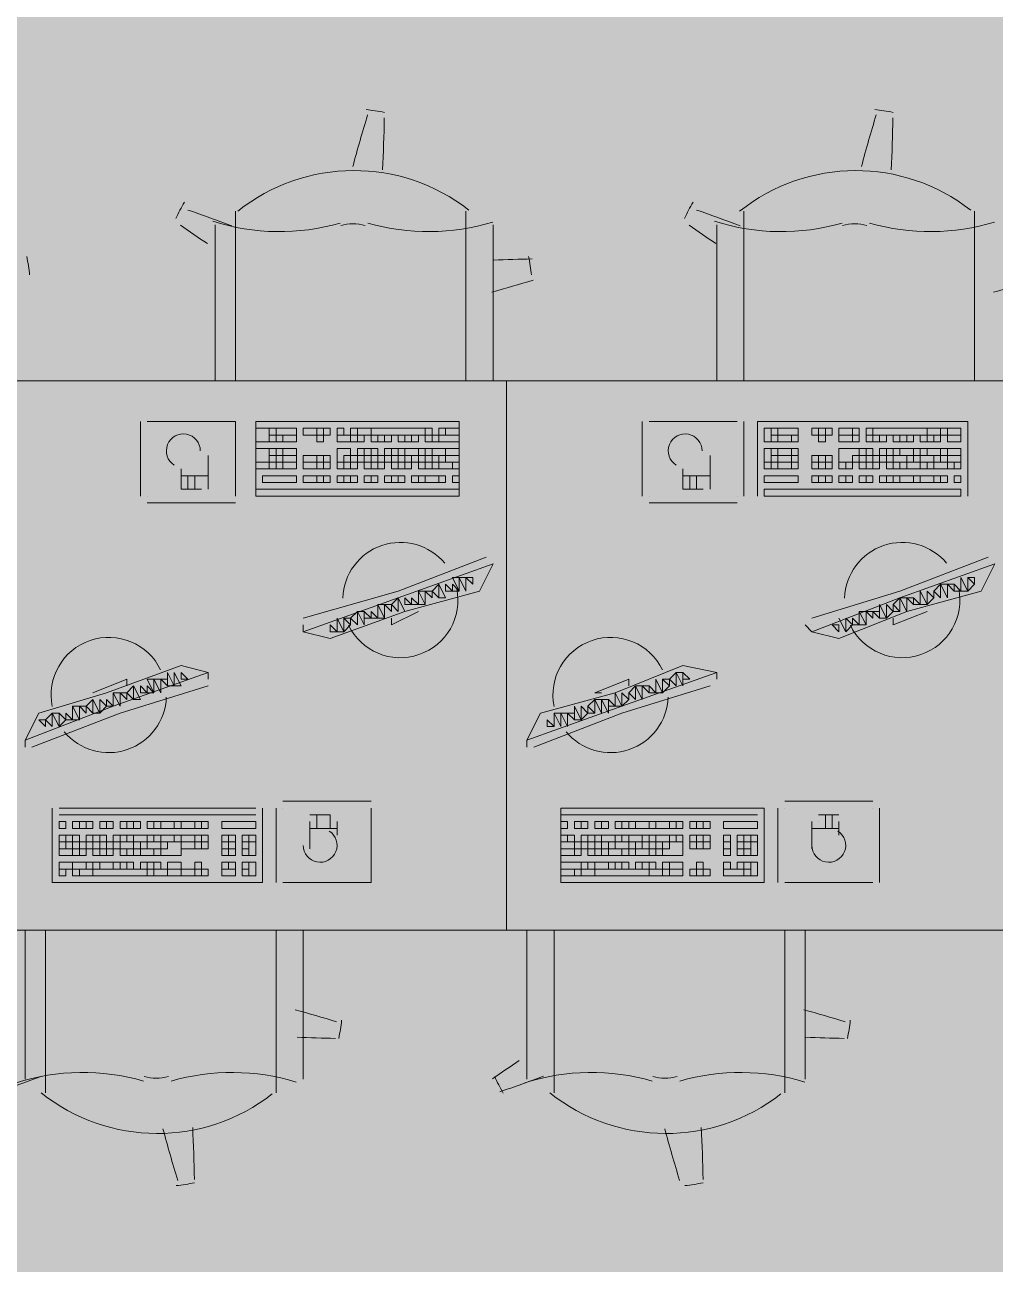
# Model space of a CAD drawing. Header units: millimetres. Extents: x 0 to 90.2, y 0 to 62.5.
# Drawn here: x 68.062 to 70.208, y 35.689 to 38.431 of the extents above; entities that cross this region are included whole.
import ezdxf

# ---------------------------------------------------------------- set-up
doc = ezdxf.new("R2010")
doc.units = ezdxf.units.MM
doc.layers.add('PDF_014405$FT-FIXFIT', color=7, linetype='Continuous')
doc.layers.add('PDF_014405$HL-TMP', color=7, linetype='Continuous', true_color=0xe6db59)

msp = doc.modelspace()

# ---------------------------------------------------------------- linework, layer by layer
at = {"layer": 'PDF_014405$FT-FIXFIT', "lineweight": 0}
for points in [[(68.5278, 37.6432), (68.5278, 38.0181)], [(69.0377, 38.0181), (69.0377, 37.6432)], [(69.6527, 37.6432), (69.6527, 38.0181)], [(70.1626, 38.0181), (70.1626, 37.6432)], [(68.4828, 37.9881), (68.4828, 37.6432)], [(69.0977, 37.6432), (69.0977, 37.9881)], [(69.5927, 37.9881), (69.5927, 37.6432)], [(68.3178, 37.5532), (68.3178, 37.3882)], [(68.3328, 37.5532), (68.3328, 37.5532)], [(68.5278, 37.3882), (68.5278, 37.5532), (68.3328, 37.5532)], [(69.4277, 37.5532), (69.4277, 37.3882)], [(69.4427, 37.5532), (69.4427, 37.5532)], [(69.6377, 37.5532), (69.4427, 37.5532)], [(69.6377, 37.5532), (69.6377, 37.5532)], [(69.6527, 37.3882), (69.6527, 37.5532)], [(70.1476, 37.3882), (70.1476, 37.5532), (69.6827, 37.5532), (69.6827, 37.3882)], [(68.4678, 37.4032), (68.4678, 37.4782)], [(69.5777, 37.4032), (69.5777, 37.4782)], [(68.4078, 37.4482), (68.4078, 37.4032), (68.4528, 37.4032)], [(69.5177, 37.4482), (69.5177, 37.4032), (69.5627, 37.4032)], [(68.4678, 37.4332), (68.4078, 37.4332)], [(68.4228, 37.4332), (68.4228, 37.4032)], [(68.4378, 37.4332), (68.4378, 37.4032)], [(69.5777, 37.4332), (69.5177, 37.4332)], [(69.5327, 37.4332), (69.5327, 37.4032)], [(69.5477, 37.4332), (69.5477, 37.4032)], [(68.3328, 37.3882), (68.3328, 37.3882)], [(68.3328, 37.3732), (68.5278, 37.3732)], [(68.5278, 37.3882), (68.5278, 37.3882)], [(69.4427, 37.3882), (69.4427, 37.3882)], [(69.4427, 37.3732), (69.6377, 37.3732)], [(69.6377, 37.3882), (69.6377, 37.3882)], [(69.6977, 37.3882), (70.1326, 37.3882)], [(69.0827, 37.2532), (68.8877, 37.1782), (68.6778, 37.1182)], [(68.6778, 37.1032), (68.6778, 37.0882), (68.7378, 37.0732), (68.9027, 37.1332), (69.0677, 37.1782), (69.0977, 37.2382), (68.8877, 37.1632), (68.6778, 37.0882)], [(69.0827, 37.2382), (69.0827, 37.2382)], [(69.7877, 37.1032), (69.8027, 37.0882), (69.8627, 37.0732), (70.0127, 37.1332), (70.1776, 37.1782), (70.2076, 37.2382), (69.9977, 37.1632), (69.8027, 37.0882)], [(70.1926, 37.2532), (69.9977, 37.1782), (69.8027, 37.1182)], [(70.1926, 37.2382), (70.1926, 37.2382)], [(70.0726, 37.1782), (70.0726, 37.1632), (70.0726, 37.1782)], [(68.8877, 37.1632), (68.9027, 37.1332), (68.8877, 37.1632)], [(68.9327, 37.1332), (68.8728, 37.1032), (68.8728, 37.1182)], [(68.9327, 37.1332), (68.9327, 37.1332)], [(69.8627, 37.1182), (69.8777, 37.0882), (69.8627, 37.1182)], [(70.0576, 37.1332), (69.9827, 37.1032), (69.9827, 37.1182)], [(70.0576, 37.1332), (70.0576, 37.1332)], [(68.6928, 37.1032), (68.6928, 37.1032)], [(69.8027, 37.1032), (69.8027, 37.1032)], [(68.4678, 36.9982), (68.4078, 37.0132), (68.2428, 36.9532), (68.0928, 36.9082), (68.0628, 36.8482), (68.0628, 36.8332)], [(69.5927, 36.9982), (69.5177, 37.0132), (69.3677, 36.9532), (69.2027, 36.9082), (69.1727, 36.8482), (69.1727, 36.8332)], [(68.0628, 36.8482), (68.2578, 36.9232), (68.4678, 36.9982), (68.4678, 36.9832)], [(68.2128, 36.9532), (68.2878, 36.9832), (68.2878, 36.9682)], [(69.1727, 36.8482), (69.3827, 36.9232), (69.5927, 36.9982), (69.5927, 36.9832)], [(69.3377, 36.9532), (69.3227, 36.9532), (69.3977, 36.9832), (69.3977, 36.9682)], [(69.5777, 36.9832), (69.5777, 36.9832)], [(68.0778, 36.8332), (68.2728, 36.9082), (68.4678, 36.9682)], [(69.1877, 36.8332), (69.3827, 36.9082), (69.5777, 36.9682)], [(68.2128, 36.9532), (68.2128, 36.9532)], [(68.2578, 36.9232), (68.2578, 36.9532), (68.2578, 36.9232)], [(69.3977, 36.9382), (69.3977, 36.9532), (69.3977, 36.9382)], [(68.0628, 36.8482), (68.0628, 36.8482)], [(69.1877, 36.8482), (69.1877, 36.8482)], [(68.8278, 36.7132), (68.6328, 36.7132)], [(69.9377, 36.7132), (69.7427, 36.7132)], [(68.1228, 36.6982), (68.1228, 36.5332), (68.5878, 36.5332), (68.5878, 36.6982)], [(68.5728, 36.6982), (68.1378, 36.6982)], [(68.1378, 36.6832), (68.5728, 36.6832), (68.1378, 36.6832)], [(68.6178, 36.6982), (68.6178, 36.5332)], [(68.6328, 36.5332), (68.8278, 36.5332), (68.8278, 36.6982)], [(68.6328, 36.6982), (68.6328, 36.6982)], [(68.7378, 36.6532), (68.7378, 36.6832), (68.6928, 36.6832)], [(68.7078, 36.6532), (68.7078, 36.6832)], [(69.2477, 36.6832), (69.6827, 36.6832), (69.2477, 36.6832)], [(69.7277, 36.6982), (69.7277, 36.5332)], [(69.7427, 36.6982), (69.7427, 36.6982)], [(69.8627, 36.6832), (69.8177, 36.6832)], [(69.8327, 36.6532), (69.8327, 36.6832)], [(69.8477, 36.6532), (69.8477, 36.6832)], [(69.9377, 36.6982), (69.9377, 36.6982)], [(69.9527, 36.5332), (69.9527, 36.6982)], [(68.6928, 36.6682), (68.6928, 36.6082)], [(68.6928, 36.6532), (68.7528, 36.6532)], [(68.7378, 36.6682), (68.7378, 36.6682)], [(68.7528, 36.6382), (68.7528, 36.6682)], [(69.8027, 36.6682), (69.8027, 36.6082)], [(69.8027, 36.6532), (69.8627, 36.6532)], [(69.8177, 36.6682), (69.8177, 36.6682)], [(69.8627, 36.6382), (69.8627, 36.6682)], [(68.6328, 36.5332), (68.6328, 36.5332)], [(68.8278, 36.5332), (68.8278, 36.5332)], [(69.7427, 36.5332), (69.7427, 36.5332)], [(69.7427, 36.5332), (69.9377, 36.5332)], [(69.9377, 36.5332), (69.9377, 36.5332)], [(68.0628, 36.0983), (68.0628, 36.4283)], [(68.1078, 36.4283), (68.1078, 36.0683)], [(68.6178, 36.0683), (68.6178, 36.4283)], [(68.6778, 36.4283), (68.6778, 36.0983)], [(69.1727, 36.0983), (69.1727, 36.4283)], [(69.2327, 36.4283), (69.2327, 36.0683)], [(69.7427, 36.0683), (69.7427, 36.4283)], [(69.7877, 36.4283), (69.7877, 36.0983)]]:
    msp.add_lwpolyline(points, dxfattribs=at)
for points in [[(68.0178, 37.6432), (69.1277, 37.6432), (69.1277, 36.4283), (68.0178, 36.4283)], [(69.1277, 37.6432), (70.2376, 37.6432), (70.2376, 36.4283), (69.1277, 36.4283)], [(69.0227, 37.5532), (68.5728, 37.5532), (68.5728, 37.3882), (69.0227, 37.3882)], [(68.6028, 37.5382), (68.5728, 37.5382), (68.5728, 37.5082), (68.6028, 37.5082)], [(68.6178, 37.5382), (68.6028, 37.5382), (68.6028, 37.5232), (68.6178, 37.5232)], [(68.6628, 37.5382), (68.6178, 37.5382), (68.6178, 37.5232), (68.6628, 37.5232)], [(68.7078, 37.5382), (68.6778, 37.5382), (68.6778, 37.5232), (68.7078, 37.5232)], [(68.7228, 37.5382), (68.7078, 37.5382), (68.7078, 37.5232), (68.7228, 37.5232)], [(68.7378, 37.5382), (68.7228, 37.5382), (68.7228, 37.5232), (68.7378, 37.5232)], [(68.7528, 37.5382), (68.7678, 37.5382), (68.7678, 37.5232), (68.7528, 37.5232)], [(68.7828, 37.5382), (68.7978, 37.5382), (68.7978, 37.5232), (68.7828, 37.5232)], [(68.7978, 37.5382), (68.8278, 37.5382), (68.8278, 37.5232), (68.7978, 37.5232)], [(68.9477, 37.5382), (68.8278, 37.5382), (68.8278, 37.5232), (68.9477, 37.5232)], [(68.9627, 37.5382), (68.9477, 37.5382), (68.9477, 37.5232), (68.9627, 37.5232)], [(68.9927, 37.5382), (68.9777, 37.5382), (68.9777, 37.5232), (68.9927, 37.5232)], [(69.0227, 37.5382), (68.9927, 37.5382), (68.9927, 37.5232), (69.0227, 37.5232)], [(69.7127, 37.5382), (69.6977, 37.5382), (69.6977, 37.5082), (69.7127, 37.5082)], [(69.7277, 37.5382), (69.7127, 37.5382), (69.7127, 37.5232), (69.7277, 37.5232)], [(69.7727, 37.5382), (69.7277, 37.5382), (69.7277, 37.5232), (69.7727, 37.5232)], [(69.8177, 37.5382), (69.8027, 37.5382), (69.8027, 37.5232), (69.8177, 37.5232)], [(69.8327, 37.5382), (69.8177, 37.5382), (69.8177, 37.5232), (69.8327, 37.5232)], [(69.8477, 37.5382), (69.8327, 37.5382), (69.8327, 37.5232), (69.8477, 37.5232)], [(69.8627, 37.5382), (69.8927, 37.5382), (69.8927, 37.5232), (69.8627, 37.5232)], [(69.8927, 37.5382), (69.9077, 37.5382), (69.9077, 37.5232), (69.8927, 37.5232)], [(69.9227, 37.5382), (69.9377, 37.5382), (69.9377, 37.5232), (69.9227, 37.5232)], [(70.0576, 37.5382), (69.9377, 37.5382), (69.9377, 37.5232), (70.0576, 37.5232)], [(70.0876, 37.5382), (70.0576, 37.5382), (70.0576, 37.5232), (70.0876, 37.5232)], [(70.1026, 37.5382), (70.0876, 37.5382), (70.0876, 37.5232), (70.1026, 37.5232)], [(70.1326, 37.5382), (70.1026, 37.5382), (70.1026, 37.5232), (70.1326, 37.5232)], [(68.6178, 37.5232), (68.6028, 37.5232), (68.6028, 37.5082), (68.6178, 37.5082)], [(68.6328, 37.5232), (68.6178, 37.5232), (68.6178, 37.5082), (68.6328, 37.5082)], [(68.6628, 37.5232), (68.6328, 37.5232), (68.6328, 37.5082), (68.6628, 37.5082)], [(68.7228, 37.5232), (68.7078, 37.5232), (68.7078, 37.5082), (68.7228, 37.5082)], [(68.7828, 37.5232), (68.7528, 37.5232), (68.7528, 37.5082), (68.7828, 37.5082)], [(68.7978, 37.5232), (68.7828, 37.5232), (68.7828, 37.5082), (68.7978, 37.5082)], [(68.8128, 37.5232), (68.7978, 37.5232), (68.7978, 37.5082), (68.8128, 37.5082)], [(68.8428, 37.5232), (68.8278, 37.5232), (68.8278, 37.5082), (68.8428, 37.5082)], [(68.8578, 37.5232), (68.8428, 37.5232), (68.8428, 37.5082), (68.8578, 37.5082)], [(68.8728, 37.5232), (68.8578, 37.5232), (68.8578, 37.5082), (68.8728, 37.5082)], [(68.9027, 37.5232), (68.8877, 37.5232), (68.8877, 37.5082), (68.9027, 37.5082)], [(68.9177, 37.5232), (68.9027, 37.5232), (68.9027, 37.5082), (68.9177, 37.5082)], [(68.9327, 37.5232), (68.9177, 37.5232), (68.9177, 37.5082), (68.9327, 37.5082)], [(68.9627, 37.5232), (68.9477, 37.5232), (68.9477, 37.5082), (68.9627, 37.5082)], [(68.9777, 37.5232), (68.9627, 37.5232), (68.9627, 37.5082), (68.9777, 37.5082)], [(69.0227, 37.5232), (68.9777, 37.5232), (68.9777, 37.5082), (69.0227, 37.5082)], [(69.7277, 37.5232), (69.7127, 37.5232), (69.7127, 37.5082), (69.7277, 37.5082)], [(69.7577, 37.5232), (69.7277, 37.5232), (69.7277, 37.5082), (69.7577, 37.5082)], [(69.7727, 37.5232), (69.7577, 37.5232), (69.7577, 37.5082), (69.7727, 37.5082)], [(69.8327, 37.5232), (69.8177, 37.5232), (69.8177, 37.5082), (69.8327, 37.5082)], [(69.8927, 37.5232), (69.8627, 37.5232), (69.8627, 37.5082), (69.8927, 37.5082)], [(69.9077, 37.5232), (69.8927, 37.5232), (69.8927, 37.5082), (69.9077, 37.5082)], [(69.9377, 37.5232), (69.9227, 37.5232), (69.9227, 37.5082), (69.9377, 37.5082)], [(69.9527, 37.5232), (69.9377, 37.5232), (69.9377, 37.5082), (69.9527, 37.5082)], [(69.9677, 37.5232), (69.9527, 37.5232), (69.9527, 37.5082), (69.9677, 37.5082)], [(69.9977, 37.5232), (69.9827, 37.5232), (69.9827, 37.5082), (69.9977, 37.5082)], [(70.0127, 37.5232), (69.9977, 37.5232), (69.9977, 37.5082), (70.0127, 37.5082)], [(70.0277, 37.5232), (70.0127, 37.5232), (70.0127, 37.5082), (70.0277, 37.5082)], [(70.0576, 37.5232), (70.0426, 37.5232), (70.0426, 37.5082), (70.0576, 37.5082)], [(70.0726, 37.5232), (70.0576, 37.5232), (70.0576, 37.5082), (70.0726, 37.5082)], [(70.0876, 37.5232), (70.0726, 37.5232), (70.0726, 37.5082), (70.0876, 37.5082)], [(70.1326, 37.5232), (70.1026, 37.5232), (70.1026, 37.5082), (70.1326, 37.5082)], [(68.6028, 37.4932), (68.5728, 37.4932), (68.5728, 37.4632), (68.6028, 37.4632)], [(68.6178, 37.4932), (68.6028, 37.4932), (68.6028, 37.4782), (68.6178, 37.4782)], [(68.6178, 37.4782), (68.6028, 37.4782), (68.6028, 37.4632), (68.6178, 37.4632)], [(68.6328, 37.4932), (68.6178, 37.4932), (68.6178, 37.4782), (68.6328, 37.4782)], [(68.6328, 37.4782), (68.6178, 37.4782), (68.6178, 37.4632), (68.6328, 37.4632)], [(68.6628, 37.4932), (68.6328, 37.4932), (68.6328, 37.4782), (68.6628, 37.4782)], [(68.6628, 37.4782), (68.6328, 37.4782), (68.6328, 37.4632), (68.6628, 37.4632)], [(68.7078, 37.4782), (68.6778, 37.4782), (68.6778, 37.4632), (68.7078, 37.4632)], [(68.7228, 37.4782), (68.7078, 37.4782), (68.7078, 37.4632), (68.7228, 37.4632)], [(68.7378, 37.4782), (68.7228, 37.4782), (68.7228, 37.4632), (68.7378, 37.4632)], [(68.7678, 37.4932), (68.7528, 37.4932), (68.7528, 37.4632), (68.7678, 37.4632), (68.7678, 37.4782), (68.7828, 37.4782), (68.7828, 37.4932)], [(68.7978, 37.4782), (68.7828, 37.4782), (68.7828, 37.4632), (68.7978, 37.4632)], [(68.8128, 37.4932), (68.7978, 37.4932), (68.7978, 37.4782), (68.8128, 37.4782)], [(68.8128, 37.4782), (68.7978, 37.4782), (68.7978, 37.4632), (68.8128, 37.4632)], [(68.8278, 37.4932), (68.8128, 37.4932), (68.8128, 37.4782), (68.8278, 37.4782)], [(68.8278, 37.4782), (68.8128, 37.4782), (68.8128, 37.4632), (68.8278, 37.4632)], [(68.8428, 37.4932), (68.8278, 37.4932), (68.8278, 37.4782), (68.8428, 37.4782)], [(68.8578, 37.4782), (68.8428, 37.4782), (68.8428, 37.4632), (68.8578, 37.4632)], [(68.8728, 37.4932), (68.8578, 37.4932), (68.8578, 37.4782), (68.8728, 37.4782)], [(68.8728, 37.4782), (68.8578, 37.4782), (68.8578, 37.4632), (68.8728, 37.4632)], [(68.8877, 37.4932), (68.8728, 37.4932), (68.8728, 37.4782), (68.8877, 37.4782)], [(68.8877, 37.4782), (68.8728, 37.4782), (68.8728, 37.4632), (68.8877, 37.4632)], [(68.9027, 37.4932), (68.8877, 37.4932), (68.8877, 37.4782), (68.9027, 37.4782)], [(68.9327, 37.4932), (68.9027, 37.4932), (68.9027, 37.4782), (68.9327, 37.4782)], [(68.9177, 37.4782), (68.9027, 37.4782), (68.9027, 37.4632), (68.9177, 37.4632)], [(68.9327, 37.4782), (68.9177, 37.4782), (68.9177, 37.4632), (68.9327, 37.4632)], [(68.9477, 37.4932), (68.9327, 37.4932), (68.9327, 37.4782), (68.9477, 37.4782)], [(68.9477, 37.4782), (68.9327, 37.4782), (68.9327, 37.4632), (68.9477, 37.4632)], [(68.9627, 37.4932), (68.9477, 37.4932), (68.9477, 37.4782), (68.9627, 37.4782)], [(68.9927, 37.4932), (68.9627, 37.4932), (68.9627, 37.4782), (68.9927, 37.4782)], [(68.9777, 37.4782), (68.9627, 37.4782), (68.9627, 37.4632), (68.9777, 37.4632)], [(68.9927, 37.4782), (68.9777, 37.4782), (68.9777, 37.4632), (68.9927, 37.4632)], [(69.0227, 37.4932), (68.9927, 37.4932), (68.9927, 37.4782), (69.0227, 37.4782)], [(69.0227, 37.4782), (68.9927, 37.4782), (68.9927, 37.4632), (69.0227, 37.4632)], [(69.7127, 37.4932), (69.6977, 37.4932), (69.6977, 37.4632), (69.7127, 37.4632)], [(69.7277, 37.4932), (69.7127, 37.4932), (69.7127, 37.4782), (69.7277, 37.4782)], [(69.7277, 37.4782), (69.7127, 37.4782), (69.7127, 37.4632), (69.7277, 37.4632)], [(69.7577, 37.4932), (69.7277, 37.4932), (69.7277, 37.4782), (69.7577, 37.4782)], [(69.7577, 37.4782), (69.7277, 37.4782), (69.7277, 37.4632), (69.7577, 37.4632)], [(69.7727, 37.4932), (69.7577, 37.4932), (69.7577, 37.4782), (69.7727, 37.4782)], [(69.7727, 37.4782), (69.7577, 37.4782), (69.7577, 37.4632), (69.7727, 37.4632)], [(69.8177, 37.4782), (69.8027, 37.4782), (69.8027, 37.4632), (69.8177, 37.4632)], [(69.8327, 37.4782), (69.8177, 37.4782), (69.8177, 37.4632), (69.8327, 37.4632)], [(69.8477, 37.4782), (69.8327, 37.4782), (69.8327, 37.4632), (69.8477, 37.4632)], [(69.8927, 37.4932), (69.8627, 37.4932), (69.8627, 37.4632), (69.8927, 37.4632), (69.8927, 37.4782), (69.9077, 37.4782), (69.9077, 37.4932)], [(69.9077, 37.4782), (69.8927, 37.4782), (69.8927, 37.4632), (69.9077, 37.4632)], [(69.9227, 37.4932), (69.9077, 37.4932), (69.9077, 37.4782), (69.9227, 37.4782)], [(69.9227, 37.4782), (69.9077, 37.4782), (69.9077, 37.4632), (69.9227, 37.4632)], [(69.9377, 37.4932), (69.9227, 37.4932), (69.9227, 37.4782), (69.9377, 37.4782)], [(69.9527, 37.4782), (69.9377, 37.4782), (69.9377, 37.4632), (69.9527, 37.4632)], [(69.9677, 37.4932), (69.9527, 37.4932), (69.9527, 37.4782), (69.9677, 37.4782)], [(69.9677, 37.4782), (69.9527, 37.4782), (69.9527, 37.4632), (69.9677, 37.4632)], [(69.9827, 37.4932), (69.9677, 37.4932), (69.9677, 37.4782), (69.9827, 37.4782)], [(69.9827, 37.4782), (69.9677, 37.4782), (69.9677, 37.4632), (69.9827, 37.4632)], [(69.9977, 37.4932), (69.9827, 37.4932), (69.9827, 37.4782), (69.9977, 37.4782)], [(70.0127, 37.4782), (69.9827, 37.4782), (69.9827, 37.4632), (70.0127, 37.4632)], [(70.0277, 37.4932), (69.9977, 37.4932), (69.9977, 37.4782), (70.0277, 37.4782)], [(70.0277, 37.4782), (70.0127, 37.4782), (70.0127, 37.4632), (70.0277, 37.4632)], [(70.0426, 37.4932), (70.0277, 37.4932), (70.0277, 37.4782), (70.0426, 37.4782)], [(70.0426, 37.4782), (70.0277, 37.4782), (70.0277, 37.4632), (70.0426, 37.4632)], [(70.0576, 37.4932), (70.0426, 37.4932), (70.0426, 37.4782), (70.0576, 37.4782)], [(70.0726, 37.4782), (70.0426, 37.4782), (70.0426, 37.4632), (70.0726, 37.4632)], [(70.0876, 37.4932), (70.0576, 37.4932), (70.0576, 37.4782), (70.0876, 37.4782)], [(70.0876, 37.4782), (70.0726, 37.4782), (70.0726, 37.4632), (70.0876, 37.4632)], [(70.1026, 37.4932), (70.0876, 37.4932), (70.0876, 37.4782), (70.1026, 37.4782)], [(70.1026, 37.4782), (70.0876, 37.4782), (70.0876, 37.4632), (70.1026, 37.4632)], [(70.1326, 37.4932), (70.1026, 37.4932), (70.1026, 37.4782), (70.1326, 37.4782)], [(70.1326, 37.4782), (70.1026, 37.4782), (70.1026, 37.4632), (70.1326, 37.4632)], [(68.6028, 37.4632), (68.5728, 37.4632), (68.5728, 37.4482), (68.6028, 37.4482)], [(68.6178, 37.4632), (68.6028, 37.4632), (68.6028, 37.4482), (68.6178, 37.4482)], [(68.6328, 37.4632), (68.6178, 37.4632), (68.6178, 37.4482), (68.6328, 37.4482)], [(68.6628, 37.4632), (68.6328, 37.4632), (68.6328, 37.4482), (68.6628, 37.4482)], [(68.7078, 37.4632), (68.6778, 37.4632), (68.6778, 37.4482), (68.7078, 37.4482)], [(68.7228, 37.4632), (68.7078, 37.4632), (68.7078, 37.4482), (68.7228, 37.4482)], [(68.7378, 37.4632), (68.7228, 37.4632), (68.7228, 37.4482), (68.7378, 37.4482)], [(68.7678, 37.4632), (68.7528, 37.4632), (68.7528, 37.4482), (68.7678, 37.4482)], [(68.7828, 37.4632), (68.7678, 37.4632), (68.7678, 37.4482), (68.7828, 37.4482)], [(68.7978, 37.4632), (68.7828, 37.4632), (68.7828, 37.4482), (68.7978, 37.4482)], [(68.8278, 37.4632), (68.8128, 37.4632), (68.8128, 37.4482), (68.8278, 37.4482)], [(68.8428, 37.4632), (68.8278, 37.4632), (68.8278, 37.4482), (68.8428, 37.4482)], [(68.8578, 37.4632), (68.8428, 37.4632), (68.8428, 37.4482), (68.8578, 37.4482)], [(68.8877, 37.4632), (68.8728, 37.4632), (68.8728, 37.4482), (68.8877, 37.4482)], [(68.9027, 37.4632), (68.8877, 37.4632), (68.8877, 37.4482), (68.9027, 37.4482)], [(68.9177, 37.4632), (68.9027, 37.4632), (68.9027, 37.4482), (68.9177, 37.4482)], [(68.9477, 37.4632), (68.9327, 37.4632), (68.9327, 37.4482), (68.9477, 37.4482)], [(68.9627, 37.4632), (68.9477, 37.4632), (68.9477, 37.4482), (68.9627, 37.4482)], [(68.9777, 37.4632), (68.9627, 37.4632), (68.9627, 37.4482), (68.9777, 37.4482)], [(69.0077, 37.4632), (68.9777, 37.4632), (68.9777, 37.4482), (69.0077, 37.4482)], [(69.0227, 37.4632), (69.0077, 37.4632), (69.0077, 37.4482), (69.0227, 37.4482)], [(69.7127, 37.4632), (69.6977, 37.4632), (69.6977, 37.4482), (69.7127, 37.4482)], [(69.7277, 37.4632), (69.7127, 37.4632), (69.7127, 37.4482), (69.7277, 37.4482)], [(69.7577, 37.4632), (69.7277, 37.4632), (69.7277, 37.4482), (69.7577, 37.4482)], [(69.7727, 37.4632), (69.7577, 37.4632), (69.7577, 37.4482), (69.7727, 37.4482)], [(69.8177, 37.4632), (69.8027, 37.4632), (69.8027, 37.4482), (69.8177, 37.4482)], [(69.8327, 37.4632), (69.8177, 37.4632), (69.8177, 37.4482), (69.8327, 37.4482)], [(69.8477, 37.4632), (69.8327, 37.4632), (69.8327, 37.4482), (69.8477, 37.4482)], [(69.8777, 37.4632), (69.8627, 37.4632), (69.8627, 37.4482), (69.8777, 37.4482)], [(69.8927, 37.4632), (69.8777, 37.4632), (69.8777, 37.4482), (69.8927, 37.4482)], [(69.9227, 37.4632), (69.9077, 37.4632), (69.9077, 37.4482), (69.9227, 37.4482)], [(69.9377, 37.4632), (69.9227, 37.4632), (69.9227, 37.4482), (69.9377, 37.4482)], [(69.9527, 37.4632), (69.9377, 37.4632), (69.9377, 37.4482), (69.9527, 37.4482)], [(69.9827, 37.4632), (69.9677, 37.4632), (69.9677, 37.4482), (69.9827, 37.4482)], [(69.9977, 37.4632), (69.9827, 37.4632), (69.9827, 37.4482), (69.9977, 37.4482)], [(70.0127, 37.4632), (69.9977, 37.4632), (69.9977, 37.4482), (70.0127, 37.4482)], [(70.0426, 37.4632), (70.0127, 37.4632), (70.0127, 37.4482), (70.0426, 37.4482)], [(70.0576, 37.4632), (70.0426, 37.4632), (70.0426, 37.4482), (70.0576, 37.4482)], [(70.0726, 37.4632), (70.0576, 37.4632), (70.0576, 37.4482), (70.0726, 37.4482)], [(70.1026, 37.4632), (70.0726, 37.4632), (70.0726, 37.4482), (70.1026, 37.4482)], [(70.1176, 37.4632), (70.1026, 37.4632), (70.1026, 37.4482), (70.1176, 37.4482)], [(70.1326, 37.4632), (70.1176, 37.4632), (70.1176, 37.4482), (70.1326, 37.4482)], [(68.6628, 37.4182), (68.5878, 37.4182), (68.5878, 37.4332), (68.6628, 37.4332)], [(68.7078, 37.4332), (68.6778, 37.4332), (68.6778, 37.4182), (68.7078, 37.4182)], [(68.7228, 37.4332), (68.7078, 37.4332), (68.7078, 37.4182), (68.7228, 37.4182)], [(68.7378, 37.4332), (68.7228, 37.4332), (68.7228, 37.4182), (68.7378, 37.4182)], [(68.7678, 37.4332), (68.7528, 37.4332), (68.7528, 37.4182), (68.7678, 37.4182)], [(68.7828, 37.4332), (68.7678, 37.4332), (68.7678, 37.4182), (68.7828, 37.4182)], [(68.7978, 37.4332), (68.7828, 37.4332), (68.7828, 37.4182), (68.7978, 37.4182)], [(68.8278, 37.4332), (68.8128, 37.4332), (68.8128, 37.4182), (68.8278, 37.4182)], [(68.8428, 37.4332), (68.8278, 37.4332), (68.8278, 37.4182), (68.8428, 37.4182)], [(68.8728, 37.4332), (68.8578, 37.4332), (68.8578, 37.4182), (68.8728, 37.4182)], [(68.8877, 37.4332), (68.8728, 37.4332), (68.8728, 37.4182), (68.8877, 37.4182)], [(68.9027, 37.4332), (68.8877, 37.4332), (68.8877, 37.4182), (68.9027, 37.4182)], [(68.9327, 37.4332), (68.9177, 37.4332), (68.9177, 37.4182), (68.9327, 37.4182)], [(68.9477, 37.4332), (68.9327, 37.4332), (68.9327, 37.4182), (68.9477, 37.4182)], [(68.9777, 37.4332), (68.9477, 37.4332), (68.9477, 37.4182), (68.9777, 37.4182)], [(68.9927, 37.4332), (68.9777, 37.4332), (68.9777, 37.4182), (68.9927, 37.4182)], [(69.0227, 37.4332), (69.0077, 37.4332), (69.0077, 37.4182), (69.0227, 37.4182)], [(69.7727, 37.4182), (69.6977, 37.4182), (69.6977, 37.4332), (69.7727, 37.4332)], [(69.8177, 37.4332), (69.8027, 37.4332), (69.8027, 37.4182), (69.8177, 37.4182)], [(69.8327, 37.4332), (69.8177, 37.4332), (69.8177, 37.4182), (69.8327, 37.4182)], [(69.8477, 37.4332), (69.8327, 37.4332), (69.8327, 37.4182), (69.8477, 37.4182)], [(69.8777, 37.4332), (69.8627, 37.4332), (69.8627, 37.4182), (69.8777, 37.4182)], [(69.8927, 37.4332), (69.8777, 37.4332), (69.8777, 37.4182), (69.8927, 37.4182)], [(69.9227, 37.4332), (69.9077, 37.4332), (69.9077, 37.4182), (69.9227, 37.4182)], [(69.9377, 37.4332), (69.9227, 37.4332), (69.9227, 37.4182), (69.9377, 37.4182)], [(69.9677, 37.4332), (69.9527, 37.4332), (69.9527, 37.4182), (69.9677, 37.4182)], [(69.9827, 37.4332), (69.9677, 37.4332), (69.9677, 37.4182), (69.9827, 37.4182)], [(69.9977, 37.4332), (69.9827, 37.4332), (69.9827, 37.4182), (69.9977, 37.4182)], [(70.0277, 37.4332), (69.9977, 37.4332), (69.9977, 37.4182), (70.0277, 37.4182)], [(70.0426, 37.4332), (70.0277, 37.4332), (70.0277, 37.4182), (70.0426, 37.4182)], [(70.0726, 37.4332), (70.0426, 37.4332), (70.0426, 37.4182), (70.0726, 37.4182)], [(70.0876, 37.4332), (70.0726, 37.4332), (70.0726, 37.4182), (70.0876, 37.4182)], [(70.1026, 37.4332), (70.0876, 37.4332), (70.0876, 37.4182), (70.1026, 37.4182)], [(70.1326, 37.4332), (70.1176, 37.4332), (70.1176, 37.4182), (70.1326, 37.4182)], [(69.0227, 37.3882), (68.5728, 37.3882), (68.5728, 37.4032), (69.0227, 37.4032)], [(70.1326, 37.3882), (69.6977, 37.3882), (69.6977, 37.4032), (70.1326, 37.4032)], [(69.0227, 37.2082), (69.0077, 37.2082), (69.0227, 37.1782)], [(69.0377, 37.2082), (69.0227, 37.2082), (69.0377, 37.1782), (69.0377, 37.1932)], [(69.0527, 37.2082), (69.0377, 37.2082), (69.0527, 37.1932)], [(70.1326, 37.2082), (70.1326, 37.1782), (70.1476, 37.1782)], [(70.1476, 37.2082), (70.1476, 37.1782), (70.1626, 37.1932)], [(70.1626, 37.2082), (70.1476, 37.2082), (70.1626, 37.1932)], [(68.9327, 37.1782), (68.9327, 37.1482), (68.9477, 37.1482)], [(68.9477, 37.1782), (68.9327, 37.1782), (68.9477, 37.1482), (68.9477, 37.1632)], [(68.9627, 37.1782), (68.9477, 37.1782), (68.9627, 37.1632)], [(68.9777, 37.1932), (68.9627, 37.1782), (68.9777, 37.1632)], [(68.9777, 37.1932), (68.9777, 37.1632), (68.9927, 37.1632)], [(68.9927, 37.1932), (68.9927, 37.1782), (69.0077, 37.1782)], [(69.0077, 37.1932), (69.0077, 37.1782), (69.0227, 37.1782)], [(70.0426, 37.1782), (70.0426, 37.1482), (70.0576, 37.1482)], [(70.0576, 37.1782), (70.0576, 37.1482), (70.0726, 37.1632)], [(70.0876, 37.1932), (70.0726, 37.1782), (70.0876, 37.1632)], [(70.1026, 37.1932), (70.0876, 37.1932), (70.1026, 37.1632)], [(70.1176, 37.1932), (70.1026, 37.1932), (70.1176, 37.1782)], [(70.1176, 37.1932), (70.1176, 37.1782), (70.1326, 37.1782)], [(68.8428, 37.1482), (68.8428, 37.1182), (68.8578, 37.1182)], [(68.8578, 37.1482), (68.8428, 37.1482), (68.8578, 37.1182), (68.8578, 37.1332)], [(68.8728, 37.1482), (68.8578, 37.1482), (68.8728, 37.1332)], [(68.8877, 37.1632), (68.8728, 37.1482), (68.8877, 37.1332)], [(68.9027, 37.1632), (68.9027, 37.1482), (68.9177, 37.1482)], [(68.9177, 37.1632), (68.9177, 37.1482), (68.9327, 37.1482)], [(69.9527, 37.1482), (69.9527, 37.1182), (69.9677, 37.1182)], [(69.9677, 37.1482), (69.9677, 37.1182), (69.9827, 37.1332)], [(69.9977, 37.1632), (69.9827, 37.1482), (69.9977, 37.1332)], [(69.9827, 37.1482), (69.9827, 37.1332), (69.9977, 37.1332)], [(70.0127, 37.1632), (69.9977, 37.1632), (70.0127, 37.1332)], [(70.0277, 37.1632), (70.0127, 37.1632), (70.0277, 37.1482)], [(70.0277, 37.1632), (70.0277, 37.1482), (70.0426, 37.1482)], [(68.7528, 37.1182), (68.7528, 37.0882), (68.7678, 37.0882)], [(68.7678, 37.1182), (68.7678, 37.0882), (68.7828, 37.1032)], [(68.7828, 37.1182), (68.7678, 37.1182), (68.7828, 37.1032)], [(68.7978, 37.1332), (68.7828, 37.1182), (68.7978, 37.1032)], [(68.8128, 37.1332), (68.7978, 37.1332), (68.8128, 37.1032)], [(68.8128, 37.1332), (68.8128, 37.1182), (68.8278, 37.1182)], [(68.8278, 37.1332), (68.8278, 37.1182), (68.8428, 37.1182)], [(69.8777, 37.1182), (69.8777, 37.0882), (69.8927, 37.1032)], [(69.8927, 37.1182), (69.8927, 37.1032), (69.9077, 37.1032)], [(69.9077, 37.1332), (69.9077, 37.1182), (69.9077, 37.1032), (69.9227, 37.1032)], [(69.9227, 37.1332), (69.9077, 37.1332), (69.9227, 37.1032)], [(69.9377, 37.1332), (69.9227, 37.1332), (69.9377, 37.1182)], [(69.9527, 37.1332), (69.9377, 37.1332), (69.9527, 37.1182)], [(68.7378, 37.1032), (68.7378, 37.0882), (68.7528, 37.0882)], [(69.8627, 37.1032), (69.8477, 37.1032), (69.8627, 37.0882)], [(68.3478, 36.9532), (68.3478, 36.9832), (68.3328, 36.9832)], [(68.3628, 36.9532), (68.3628, 36.9682), (68.3628, 36.9832), (68.3478, 36.9832)], [(68.3778, 36.9682), (68.3778, 36.9832), (68.3628, 36.9832)], [(68.3778, 36.9682), (68.3928, 36.9682), (68.3778, 36.9982), (68.3778, 36.9832)], [(68.3928, 36.9682), (68.4078, 36.9682), (68.3928, 36.9982)], [(68.4078, 36.9832), (68.4228, 36.9832), (68.4078, 36.9982)], [(69.4577, 36.9532), (69.4727, 36.9532), (69.4577, 36.9832)], [(69.4877, 36.9682), (69.4877, 36.9832), (69.4727, 36.9832)], [(69.4727, 36.9532), (69.4877, 36.9682), (69.4727, 36.9832)], [(69.5027, 36.9682), (69.5027, 36.9982), (69.4877, 36.9832)], [(69.5177, 36.9682), (69.5177, 36.9982), (69.5027, 36.9982)], [(69.5177, 36.9832), (69.5327, 36.9832), (69.5177, 36.9982)], [(68.3028, 36.9382), (68.3028, 36.9682), (68.2878, 36.9532)], [(68.3028, 36.9382), (68.3178, 36.9382), (68.3028, 36.9682)], [(68.3178, 36.9532), (68.3328, 36.9532), (68.3178, 36.9682)], [(68.3328, 36.9532), (68.3478, 36.9532), (68.3328, 36.9682)], [(69.4127, 36.9382), (69.4127, 36.9682), (69.3977, 36.9532)], [(69.4277, 36.9382), (69.4277, 36.9682), (69.4127, 36.9682)], [(69.4427, 36.9532), (69.4427, 36.9682), (69.4277, 36.9682)], [(69.4427, 36.9532), (69.4577, 36.9532), (69.4427, 36.9682)], [(68.2128, 36.9082), (68.2128, 36.9382), (68.1978, 36.9232)], [(68.2128, 36.9082), (68.2278, 36.9082), (68.2128, 36.9382)], [(68.2278, 36.9082), (68.2428, 36.9232), (68.2278, 36.9382)], [(68.2428, 36.9232), (68.2578, 36.9232), (68.2428, 36.9382)], [(68.2728, 36.9232), (68.2728, 36.9382), (68.2728, 36.9532), (68.2578, 36.9532)], [(68.2878, 36.9382), (68.2878, 36.9532), (68.2728, 36.9532)], [(69.3227, 36.9082), (69.3227, 36.9382), (69.3077, 36.9232)], [(69.3377, 36.9082), (69.3377, 36.9382), (69.3227, 36.9382)], [(69.3527, 36.9082), (69.3527, 36.9232), (69.3527, 36.9382), (69.3377, 36.9382)], [(69.3527, 36.9232), (69.3677, 36.9232), (69.3527, 36.9382)], [(69.3677, 36.9232), (69.3827, 36.9232), (69.3677, 36.9532)], [(69.3827, 36.9232), (69.3977, 36.9382), (69.3827, 36.9532)], [(68.1228, 36.8782), (68.1228, 36.9082), (68.1078, 36.8932)], [(68.1378, 36.8782), (68.1378, 36.9082), (68.1228, 36.9082)], [(68.1378, 36.8782), (68.1528, 36.8932), (68.1378, 36.9082)], [(68.1528, 36.8932), (68.1678, 36.8932), (68.1528, 36.9082)], [(68.1828, 36.8932), (68.1828, 36.9082), (68.1828, 36.9232), (68.1678, 36.9232)], [(68.1678, 36.8932), (68.1828, 36.8932), (68.1678, 36.9232)], [(68.1978, 36.9082), (68.1978, 36.9232), (68.1828, 36.9232)], [(69.2477, 36.8782), (69.2477, 36.9082), (69.2327, 36.9082)], [(69.2327, 36.8782), (69.2327, 36.9082), (69.2327, 36.8932)], [(69.2627, 36.8782), (69.2627, 36.8932), (69.2627, 36.9082), (69.2477, 36.9082)], [(69.2777, 36.8932), (69.2777, 36.9082), (69.2627, 36.9082)], [(69.2777, 36.8932), (69.2927, 36.8932), (69.2777, 36.9232)], [(69.2927, 36.8932), (69.3077, 36.9082), (69.2927, 36.9232)], [(69.3077, 36.9082), (69.3227, 36.9082), (69.3077, 36.9232)], [(68.1078, 36.8782), (68.1078, 36.8932), (68.0928, 36.8932)], [(69.2177, 36.8782), (69.2327, 36.8782), (69.2177, 36.8932)], [(69.2477, 36.5332), (69.6977, 36.5332), (69.6977, 36.6982), (69.2477, 36.6982)], [(68.1378, 36.6532), (68.1528, 36.6532), (68.1528, 36.6682), (68.1378, 36.6682)], [(68.1678, 36.6532), (68.1828, 36.6532), (68.1828, 36.6682), (68.1678, 36.6682)], [(68.1828, 36.6532), (68.1978, 36.6532), (68.1978, 36.6682), (68.1828, 36.6682)], [(68.1978, 36.6532), (68.2128, 36.6532), (68.2128, 36.6682), (68.1978, 36.6682)], [(68.2278, 36.6532), (68.2428, 36.6532), (68.2428, 36.6682), (68.2278, 36.6682)], [(68.2428, 36.6532), (68.2578, 36.6532), (68.2578, 36.6682), (68.2428, 36.6682)], [(68.2728, 36.6532), (68.2878, 36.6532), (68.2878, 36.6682), (68.2728, 36.6682)], [(68.2878, 36.6532), (68.3028, 36.6532), (68.3028, 36.6682), (68.2878, 36.6682)], [(68.3028, 36.6532), (68.3178, 36.6532), (68.3178, 36.6682), (68.3028, 36.6682)], [(68.3328, 36.6532), (68.3478, 36.6532), (68.3478, 36.6682), (68.3328, 36.6682)], [(68.3478, 36.6532), (68.3628, 36.6532), (68.3628, 36.6682), (68.3478, 36.6682)], [(68.3628, 36.6532), (68.3928, 36.6532), (68.3928, 36.6682), (68.3628, 36.6682)], [(68.3928, 36.6532), (68.4078, 36.6532), (68.4078, 36.6682), (68.3928, 36.6682)], [(68.4078, 36.6532), (68.4378, 36.6532), (68.4378, 36.6682), (68.4078, 36.6682)], [(68.4378, 36.6532), (68.4528, 36.6532), (68.4528, 36.6682), (68.4378, 36.6682)], [(68.4528, 36.6532), (68.4678, 36.6532), (68.4678, 36.6682), (68.4528, 36.6682)], [(68.4978, 36.6682), (68.5728, 36.6682), (68.5728, 36.6532), (68.4978, 36.6532)], [(69.2477, 36.6532), (69.2627, 36.6532), (69.2627, 36.6682), (69.2477, 36.6682)], [(69.2777, 36.6532), (69.2927, 36.6532), (69.2927, 36.6682), (69.2777, 36.6682)], [(69.2927, 36.6532), (69.3077, 36.6532), (69.3077, 36.6682), (69.2927, 36.6682)], [(69.3227, 36.6532), (69.3377, 36.6532), (69.3377, 36.6682), (69.3227, 36.6682)], [(69.3377, 36.6532), (69.3527, 36.6532), (69.3527, 36.6682), (69.3377, 36.6682)], [(69.3677, 36.6532), (69.3827, 36.6532), (69.3827, 36.6682), (69.3677, 36.6682)], [(69.3827, 36.6532), (69.3977, 36.6532), (69.3977, 36.6682), (69.3827, 36.6682)], [(69.3977, 36.6532), (69.4127, 36.6532), (69.4127, 36.6682), (69.3977, 36.6682)], [(69.4127, 36.6532), (69.4427, 36.6532), (69.4427, 36.6682), (69.4127, 36.6682)], [(69.4427, 36.6532), (69.4577, 36.6532), (69.4577, 36.6682), (69.4427, 36.6682)], [(69.4577, 36.6532), (69.4877, 36.6532), (69.4877, 36.6682), (69.4577, 36.6682)], [(69.4877, 36.6532), (69.5027, 36.6532), (69.5027, 36.6682), (69.4877, 36.6682)], [(69.5027, 36.6532), (69.5177, 36.6532), (69.5177, 36.6682), (69.5027, 36.6682)], [(69.5327, 36.6532), (69.5477, 36.6532), (69.5477, 36.6682), (69.5327, 36.6682)], [(69.5477, 36.6532), (69.5627, 36.6532), (69.5627, 36.6682), (69.5477, 36.6682)], [(69.5627, 36.6532), (69.5777, 36.6532), (69.5777, 36.6682), (69.5627, 36.6682)], [(69.6077, 36.6682), (69.6827, 36.6682), (69.6827, 36.6532), (69.6077, 36.6532)], [(68.1378, 36.6232), (68.1528, 36.6232), (68.1528, 36.6382), (68.1378, 36.6382)], [(68.1528, 36.6232), (68.1678, 36.6232), (68.1678, 36.6382), (68.1528, 36.6382)], [(68.1678, 36.6232), (68.1828, 36.6232), (68.1828, 36.6382), (68.1678, 36.6382)], [(68.1978, 36.6232), (68.2128, 36.6232), (68.2128, 36.6382), (68.1978, 36.6382)], [(68.2128, 36.6232), (68.2278, 36.6232), (68.2278, 36.6382), (68.2128, 36.6382)], [(68.2278, 36.6232), (68.2428, 36.6232), (68.2428, 36.6382), (68.2278, 36.6382)], [(68.2578, 36.6232), (68.2728, 36.6232), (68.2728, 36.6382), (68.2578, 36.6382)], [(68.2728, 36.6232), (68.2878, 36.6232), (68.2878, 36.6382), (68.2728, 36.6382)], [(68.2878, 36.6232), (68.3028, 36.6232), (68.3028, 36.6382), (68.2878, 36.6382)], [(68.3028, 36.6232), (68.3328, 36.6232), (68.3328, 36.6382), (68.3028, 36.6382)], [(68.3328, 36.6232), (68.3478, 36.6232), (68.3478, 36.6382), (68.3328, 36.6382)], [(68.3478, 36.6232), (68.3628, 36.6232), (68.3628, 36.6382), (68.3478, 36.6382)], [(68.3628, 36.6232), (68.3928, 36.6232), (68.3928, 36.6382), (68.3628, 36.6382)], [(68.3928, 36.6232), (68.4078, 36.6232), (68.4078, 36.6382), (68.3928, 36.6382)], [(68.4078, 36.6232), (68.4378, 36.6232), (68.4378, 36.6382), (68.4078, 36.6382)], [(68.4378, 36.6232), (68.4528, 36.6232), (68.4528, 36.6382), (68.4378, 36.6382)], [(68.4528, 36.6232), (68.4678, 36.6232), (68.4678, 36.6382), (68.4528, 36.6382)], [(68.4978, 36.6232), (68.5128, 36.6232), (68.5128, 36.6382), (68.4978, 36.6382)], [(68.5128, 36.6232), (68.5278, 36.6232), (68.5278, 36.6382), (68.5128, 36.6382)], [(68.5428, 36.6232), (68.5578, 36.6232), (68.5578, 36.6382), (68.5428, 36.6382)], [(68.5578, 36.6232), (68.5728, 36.6232), (68.5728, 36.6382), (68.5578, 36.6382)], [(69.2477, 36.6232), (69.2627, 36.6232), (69.2627, 36.6382), (69.2477, 36.6382)], [(69.2627, 36.6232), (69.2777, 36.6232), (69.2777, 36.6382), (69.2627, 36.6382)], [(69.2927, 36.6232), (69.3077, 36.6232), (69.3077, 36.6382), (69.2927, 36.6382)], [(69.3077, 36.6232), (69.3227, 36.6232), (69.3227, 36.6382), (69.3077, 36.6382)], [(69.3227, 36.6232), (69.3377, 36.6232), (69.3377, 36.6382), (69.3227, 36.6382)], [(69.3377, 36.6232), (69.3677, 36.6232), (69.3677, 36.6382), (69.3377, 36.6382)], [(69.3677, 36.6232), (69.3827, 36.6232), (69.3827, 36.6382), (69.3677, 36.6382)], [(69.3827, 36.6232), (69.3977, 36.6232), (69.3977, 36.6382), (69.3827, 36.6382)], [(69.3977, 36.6232), (69.4277, 36.6232), (69.4277, 36.6382), (69.3977, 36.6382)], [(69.4277, 36.6232), (69.4427, 36.6232), (69.4427, 36.6382), (69.4277, 36.6382)], [(69.4427, 36.6232), (69.4577, 36.6232), (69.4577, 36.6382), (69.4427, 36.6382)], [(69.4577, 36.6232), (69.4877, 36.6232), (69.4877, 36.6382), (69.4577, 36.6382)], [(69.4877, 36.6232), (69.5027, 36.6232), (69.5027, 36.6382), (69.4877, 36.6382)], [(69.5027, 36.6232), (69.5177, 36.6232), (69.5177, 36.6382), (69.5027, 36.6382)], [(69.5327, 36.6232), (69.5477, 36.6232), (69.5477, 36.6382), (69.5327, 36.6382)], [(69.5477, 36.6232), (69.5627, 36.6232), (69.5627, 36.6382), (69.5477, 36.6382)], [(69.5627, 36.6232), (69.5777, 36.6232), (69.5777, 36.6382), (69.5627, 36.6382)], [(69.6077, 36.6232), (69.6227, 36.6232), (69.6227, 36.6382), (69.6077, 36.6382)], [(69.6377, 36.6232), (69.6527, 36.6232), (69.6527, 36.6382), (69.6377, 36.6382)], [(69.6527, 36.6232), (69.6677, 36.6232), (69.6677, 36.6382), (69.6527, 36.6382)], [(69.6677, 36.6232), (69.6827, 36.6232), (69.6827, 36.6382), (69.6677, 36.6382)], [(68.1378, 36.6082), (68.1528, 36.6082), (68.1528, 36.6232), (68.1378, 36.6232)], [(68.1378, 36.5932), (68.1678, 36.5932), (68.1678, 36.6082), (68.1378, 36.6082)], [(68.1678, 36.6082), (68.1828, 36.6082), (68.1828, 36.6232), (68.1678, 36.6232)], [(68.1678, 36.5932), (68.1828, 36.5932), (68.1828, 36.6082), (68.1678, 36.6082)], [(68.1828, 36.6082), (68.1978, 36.6082), (68.1978, 36.6232), (68.1828, 36.6232)], [(68.1828, 36.5932), (68.1978, 36.5932), (68.1978, 36.6082), (68.1828, 36.6082)], [(68.1978, 36.6082), (68.2128, 36.6082), (68.2128, 36.6232), (68.1978, 36.6232)], [(68.2128, 36.5932), (68.2278, 36.5932), (68.2278, 36.6082), (68.2128, 36.6082)], [(68.2278, 36.6082), (68.2428, 36.6082), (68.2428, 36.6232), (68.2278, 36.6232)], [(68.2278, 36.5932), (68.2428, 36.5932), (68.2428, 36.6082), (68.2278, 36.6082)], [(68.2428, 36.6082), (68.2578, 36.6082), (68.2578, 36.6232), (68.2428, 36.6232)], [(68.2428, 36.5932), (68.2578, 36.5932), (68.2578, 36.6082), (68.2428, 36.6082)], [(68.2578, 36.6082), (68.2728, 36.6082), (68.2728, 36.6232), (68.2578, 36.6232)], [(68.2728, 36.6082), (68.3028, 36.6082), (68.3028, 36.6232), (68.2728, 36.6232)], [(68.2728, 36.5932), (68.2878, 36.5932), (68.2878, 36.6082), (68.2728, 36.6082)], [(68.2878, 36.5932), (68.3028, 36.5932), (68.3028, 36.6082), (68.2878, 36.6082)], [(68.3028, 36.6082), (68.3178, 36.6082), (68.3178, 36.6232), (68.3028, 36.6232)], [(68.3028, 36.5932), (68.3178, 36.5932), (68.3178, 36.6082), (68.3028, 36.6082)], [(68.3178, 36.6082), (68.3328, 36.6082), (68.3328, 36.6232), (68.3178, 36.6232)], [(68.3178, 36.5932), (68.3478, 36.5932), (68.3478, 36.6082), (68.3178, 36.6082)], [(68.3328, 36.6082), (68.3628, 36.6082), (68.3628, 36.6232), (68.3328, 36.6232)], [(68.3478, 36.5932), (68.3628, 36.5932), (68.3628, 36.6082), (68.3478, 36.6082)], [(68.3778, 36.5932), (68.4078, 36.5932), (68.4078, 36.6232), (68.3778, 36.6232), (68.3778, 36.6082), (68.3628, 36.6082), (68.3628, 36.5932)], [(68.3628, 36.6082), (68.3778, 36.6082), (68.3778, 36.6232), (68.3628, 36.6232)], [(68.4078, 36.6082), (68.4378, 36.6082), (68.4378, 36.6232), (68.4078, 36.6232)], [(68.4378, 36.6082), (68.4528, 36.6082), (68.4528, 36.6232), (68.4378, 36.6232)], [(68.4528, 36.6082), (68.4678, 36.6082), (68.4678, 36.6232), (68.4528, 36.6232)], [(68.4978, 36.6082), (68.5128, 36.6082), (68.5128, 36.6232), (68.4978, 36.6232)], [(68.4978, 36.5932), (68.5128, 36.5932), (68.5128, 36.6082), (68.4978, 36.6082)], [(68.5128, 36.6082), (68.5278, 36.6082), (68.5278, 36.6232), (68.5128, 36.6232)], [(68.5128, 36.5932), (68.5278, 36.5932), (68.5278, 36.6082), (68.5128, 36.6082)], [(68.5428, 36.6082), (68.5578, 36.6082), (68.5578, 36.6232), (68.5428, 36.6232)], [(68.5428, 36.5932), (68.5578, 36.5932), (68.5578, 36.6082), (68.5428, 36.6082)], [(68.5578, 36.5932), (68.5728, 36.5932), (68.5728, 36.6232), (68.5578, 36.6232)], [(69.2477, 36.6082), (69.2777, 36.6082), (69.2777, 36.6232), (69.2477, 36.6232)], [(69.2477, 36.5932), (69.2777, 36.5932), (69.2777, 36.6082), (69.2477, 36.6082)], [(69.2777, 36.6082), (69.2927, 36.6082), (69.2927, 36.6232), (69.2777, 36.6232)], [(69.2777, 36.5932), (69.2927, 36.5932), (69.2927, 36.6082), (69.2777, 36.6082)], [(69.2927, 36.6082), (69.3077, 36.6082), (69.3077, 36.6232), (69.2927, 36.6232)], [(69.3077, 36.5932), (69.3227, 36.5932), (69.3227, 36.6082), (69.3077, 36.6082)], [(69.3227, 36.6082), (69.3377, 36.6082), (69.3377, 36.6232), (69.3227, 36.6232)], [(69.3227, 36.5932), (69.3377, 36.5932), (69.3377, 36.6082), (69.3227, 36.6082)], [(69.3377, 36.6082), (69.3527, 36.6082), (69.3527, 36.6232), (69.3377, 36.6232)], [(69.3377, 36.5932), (69.3527, 36.5932), (69.3527, 36.6082), (69.3377, 36.6082)], [(69.3527, 36.6082), (69.3677, 36.6082), (69.3677, 36.6232), (69.3527, 36.6232)], [(69.3527, 36.5932), (69.3827, 36.5932), (69.3827, 36.6082), (69.3527, 36.6082)], [(69.3677, 36.6082), (69.3977, 36.6082), (69.3977, 36.6232), (69.3677, 36.6232)], [(69.3827, 36.5932), (69.3977, 36.5932), (69.3977, 36.6082), (69.3827, 36.6082)], [(69.3977, 36.6082), (69.4127, 36.6082), (69.4127, 36.6232), (69.3977, 36.6232)], [(69.3977, 36.5932), (69.4127, 36.5932), (69.4127, 36.6082), (69.3977, 36.6082)], [(69.4127, 36.6082), (69.4277, 36.6082), (69.4277, 36.6232), (69.4127, 36.6232)], [(69.4127, 36.5932), (69.4427, 36.5932), (69.4427, 36.6082), (69.4127, 36.6082)], [(69.4277, 36.6082), (69.4427, 36.6082), (69.4427, 36.6232), (69.4277, 36.6232)], [(69.4427, 36.5932), (69.4577, 36.5932), (69.4577, 36.6082), (69.4427, 36.6082)], [(69.4577, 36.6082), (69.4727, 36.6082), (69.4727, 36.6232), (69.4577, 36.6232)], [(69.4577, 36.5932), (69.4727, 36.5932), (69.4727, 36.6082), (69.4577, 36.6082)], [(69.5027, 36.5932), (69.5177, 36.5932), (69.5177, 36.6232), (69.4877, 36.6232), (69.4877, 36.6082), (69.4727, 36.6082), (69.4727, 36.5932)], [(69.4727, 36.6082), (69.4877, 36.6082), (69.4877, 36.6232), (69.4727, 36.6232)], [(69.5327, 36.6082), (69.5477, 36.6082), (69.5477, 36.6232), (69.5327, 36.6232)], [(69.5477, 36.6082), (69.5627, 36.6082), (69.5627, 36.6232), (69.5477, 36.6232)], [(69.5627, 36.6082), (69.5777, 36.6082), (69.5777, 36.6232), (69.5627, 36.6232)], [(69.6077, 36.6082), (69.6227, 36.6082), (69.6227, 36.6232), (69.6077, 36.6232)], [(69.6077, 36.5932), (69.6227, 36.5932), (69.6227, 36.6082), (69.6077, 36.6082)], [(69.6377, 36.6082), (69.6527, 36.6082), (69.6527, 36.6232), (69.6377, 36.6232)], [(69.6377, 36.5932), (69.6527, 36.5932), (69.6527, 36.6082), (69.6377, 36.6082)], [(69.6527, 36.6082), (69.6677, 36.6082), (69.6677, 36.6232), (69.6527, 36.6232)], [(69.6527, 36.5932), (69.6677, 36.5932), (69.6677, 36.6082), (69.6527, 36.6082)], [(69.6677, 36.5932), (69.6827, 36.5932), (69.6827, 36.6232), (69.6677, 36.6232)], [(68.1378, 36.5632), (68.1678, 36.5632), (68.1678, 36.5782), (68.1378, 36.5782)], [(68.1678, 36.5632), (68.1978, 36.5632), (68.1978, 36.5782), (68.1678, 36.5782)], [(68.1978, 36.5632), (68.2128, 36.5632), (68.2128, 36.5782), (68.1978, 36.5782)], [(68.2128, 36.5632), (68.2278, 36.5632), (68.2278, 36.5782), (68.2128, 36.5782)], [(68.2278, 36.5632), (68.2578, 36.5632), (68.2578, 36.5782), (68.2278, 36.5782)], [(68.2578, 36.5632), (68.2728, 36.5632), (68.2728, 36.5782), (68.2578, 36.5782)], [(68.2728, 36.5632), (68.2878, 36.5632), (68.2878, 36.5782), (68.2728, 36.5782)], [(68.2878, 36.5632), (68.3028, 36.5632), (68.3028, 36.5782), (68.2878, 36.5782)], [(68.3178, 36.5632), (68.3328, 36.5632), (68.3328, 36.5782), (68.3178, 36.5782)], [(68.3328, 36.5632), (68.3478, 36.5632), (68.3478, 36.5782), (68.3328, 36.5782)], [(68.3478, 36.5632), (68.3628, 36.5632), (68.3628, 36.5782), (68.3478, 36.5782)], [(68.3778, 36.5632), (68.4078, 36.5632), (68.4078, 36.5782), (68.3778, 36.5782)], [(68.4378, 36.5632), (68.4528, 36.5632), (68.4528, 36.5782), (68.4378, 36.5782)], [(68.4978, 36.5632), (68.5128, 36.5632), (68.5128, 36.5782), (68.4978, 36.5782)], [(68.5128, 36.5632), (68.5278, 36.5632), (68.5278, 36.5782), (68.5128, 36.5782)], [(68.5428, 36.5632), (68.5578, 36.5632), (68.5578, 36.5782), (68.5428, 36.5782)], [(68.5578, 36.5482), (68.5728, 36.5482), (68.5728, 36.5782), (68.5578, 36.5782)], [(69.2477, 36.5632), (69.2927, 36.5632), (69.2927, 36.5782), (69.2477, 36.5782)], [(69.2927, 36.5632), (69.3077, 36.5632), (69.3077, 36.5782), (69.2927, 36.5782)], [(69.3077, 36.5632), (69.3227, 36.5632), (69.3227, 36.5782), (69.3077, 36.5782)], [(69.3227, 36.5632), (69.3527, 36.5632), (69.3527, 36.5782), (69.3227, 36.5782)], [(69.3527, 36.5632), (69.3677, 36.5632), (69.3677, 36.5782), (69.3527, 36.5782)], [(69.3677, 36.5632), (69.3827, 36.5632), (69.3827, 36.5782), (69.3677, 36.5782)], [(69.3827, 36.5632), (69.3977, 36.5632), (69.3977, 36.5782), (69.3827, 36.5782)], [(69.4127, 36.5632), (69.4277, 36.5632), (69.4277, 36.5782), (69.4127, 36.5782)], [(69.4277, 36.5632), (69.4427, 36.5632), (69.4427, 36.5782), (69.4277, 36.5782)], [(69.4427, 36.5632), (69.4577, 36.5632), (69.4577, 36.5782), (69.4427, 36.5782)], [(69.4727, 36.5632), (69.4877, 36.5632), (69.4877, 36.5782), (69.4727, 36.5782)], [(69.4877, 36.5632), (69.5177, 36.5632), (69.5177, 36.5782), (69.4877, 36.5782)], [(69.5477, 36.5632), (69.5627, 36.5632), (69.5627, 36.5782), (69.5477, 36.5782)], [(69.6077, 36.5632), (69.6227, 36.5632), (69.6227, 36.5782), (69.6077, 36.5782)], [(69.6377, 36.5632), (69.6527, 36.5632), (69.6527, 36.5782), (69.6377, 36.5782)], [(69.6527, 36.5632), (69.6677, 36.5632), (69.6677, 36.5782), (69.6527, 36.5782)], [(69.6677, 36.5482), (69.6827, 36.5482), (69.6827, 36.5782), (69.6677, 36.5782)], [(68.1378, 36.5482), (68.1528, 36.5482), (68.1528, 36.5632), (68.1378, 36.5632)], [(68.1678, 36.5482), (68.1828, 36.5482), (68.1828, 36.5632), (68.1678, 36.5632)], [(68.1828, 36.5482), (68.2128, 36.5482), (68.2128, 36.5632), (68.1828, 36.5632)], [(68.2128, 36.5482), (68.3328, 36.5482), (68.3328, 36.5632), (68.2128, 36.5632)], [(68.3478, 36.5482), (68.3328, 36.5482), (68.3328, 36.5632), (68.3478, 36.5632)], [(68.3778, 36.5482), (68.3478, 36.5482), (68.3478, 36.5632), (68.3778, 36.5632)], [(68.4078, 36.5482), (68.3778, 36.5482), (68.3778, 36.5632), (68.4078, 36.5632)], [(68.4078, 36.5482), (68.4378, 36.5482), (68.4378, 36.5632), (68.4078, 36.5632)], [(68.4378, 36.5482), (68.4528, 36.5482), (68.4528, 36.5632), (68.4378, 36.5632)], [(68.4528, 36.5482), (68.4678, 36.5482), (68.4678, 36.5632), (68.4528, 36.5632)], [(68.4978, 36.5482), (68.5278, 36.5482), (68.5278, 36.5632), (68.4978, 36.5632)], [(68.5428, 36.5482), (68.5578, 36.5482), (68.5578, 36.5632), (68.5428, 36.5632)], [(69.2477, 36.5482), (69.2777, 36.5482), (69.2777, 36.5632), (69.2477, 36.5632)], [(69.2777, 36.5482), (69.2927, 36.5482), (69.2927, 36.5632), (69.2777, 36.5632)], [(69.2927, 36.5482), (69.3227, 36.5482), (69.3227, 36.5632), (69.2927, 36.5632)], [(69.3227, 36.5482), (69.4427, 36.5482), (69.4427, 36.5632), (69.3227, 36.5632)], [(69.4727, 36.5482), (69.4427, 36.5482), (69.4427, 36.5632), (69.4727, 36.5632)], [(69.4877, 36.5482), (69.4727, 36.5482), (69.4727, 36.5632), (69.4877, 36.5632)], [(69.5177, 36.5482), (69.4877, 36.5482), (69.4877, 36.5632), (69.5177, 36.5632)], [(69.5327, 36.5482), (69.5477, 36.5482), (69.5477, 36.5632), (69.5327, 36.5632)], [(69.5477, 36.5482), (69.5627, 36.5482), (69.5627, 36.5632), (69.5477, 36.5632)], [(69.5627, 36.5482), (69.5777, 36.5482), (69.5777, 36.5632), (69.5627, 36.5632)], [(69.6077, 36.5482), (69.6527, 36.5482), (69.6527, 36.5632), (69.6077, 36.5632)], [(69.6527, 36.5482), (69.6677, 36.5482), (69.6677, 36.5632), (69.6527, 36.5632)]]:
    msp.add_lwpolyline(points, close=True, dxfattribs=at)
for centre, radius, start, end in [((68.7727, 37.8331), 0.4125, 78.1348, 83.8639), ((69.8977, 37.8331), 0.4125, 78.1348, 83.8639), ((71.983, 37.2631), 3.3076, 162.9713, 165.031), ((65.5466, 38.2807), 3.3111, 357.035, 359.0267), ((73.1079, 37.2631), 3.3076, 162.9713, 165.031), ((66.6715, 38.2807), 3.3111, 357.035, 359.0267), ((68.7903, 37.6957), 0.4125, 51.9752, 128.5616), ((69.9002, 37.6956), 0.4125, 51.9755, 128.5613), ((68.7727, 37.8332), 0.4124, 150.1335, 155.8687), ((69.8976, 37.8332), 0.4124, 150.1335, 155.8687), ((67.3478, 34.8932), 3.3073, 69.2469, 71.0322), ((68.6253, 38.4605), 0.4874, 252.3868, 286.0243), ((68.4727, 34.8932), 3.3073, 69.2469, 71.0322), ((69.7352, 38.4605), 0.4874, 252.3866, 286.0245), ((70.3258, 40.7255), 3.3438, 234.9765, 236.2043), ((68.7877, 37.8931), 0.0975, 73.9762, 106.0238), ((68.9552, 38.4606), 0.4875, 253.9771, 286.9245), ((71.4507, 40.7255), 3.3438, 234.9765, 236.2043), ((69.8977, 37.8931), 0.0975, 73.9762, 106.0238), ((70.0651, 38.4606), 0.4875, 253.9771, 286.9245), ((67.6627, 37.8331), 0.4125, 6.1361, 11.8652), ((68.7727, 37.8331), 0.4125, 6.1361, 11.8652), ((69.2406, 34.5952), 3.3179, 90.9753, 92.4426), ((68.2177, 41.0281), 3.3073, 285.3808, 287.0287), ((69.3277, 41.0281), 3.3073, 285.3808, 287.0287), ((68.4127, 37.4882), 0.0375, 0, 237.2991), ((69.5227, 37.4882), 0.0375, 0, 237.2991), ((68.8927, 37.1582), 0.1275, 39.5892, 177.984), ((70.0027, 37.1582), 0.1275, 39.5892, 177.984), ((68.8927, 37.1582), 0.1275, 205.9552, 11.6125), ((70.0027, 37.1582), 0.1275, 205.9552, 11.6125), ((68.2477, 36.9482), 0.1275, 25.9552, 191.6125), ((69.3577, 36.9482), 0.1275, 25.9552, 191.6125), ((68.2477, 36.9482), 0.1275, 219.5892, 357.984), ((69.3577, 36.9482), 0.1275, 219.5892, 357.984), ((68.7153, 36.6157), 0.0375, 180.0012, 57.2913), ((69.8402, 36.6157), 0.0375, 179.9967, 57.3025), ((67.7827, 33.0632), 3.3073, 72.9713, 74.6192), ((68.9077, 33.0632), 3.3073, 72.9713, 74.6192), ((68.3527, 36.2732), 0.4125, 348.1348, 353.8639), ((69.4777, 36.2732), 0.4125, 348.1348, 353.8639), ((68.8051, 39.4895), 3.3012, 267.5537, 269.0284), ((69.93, 39.4903), 3.302, 267.5539, 269.0284), ((71.0049, 33.377), 3.3244, 123.7945, 125.0295), ((66.9278, 39.1982), 3.3073, 288.9678, 290.7531), ((68.1903, 35.6258), 0.4875, 73.9771, 107.6102), ((68.3527, 36.1982), 0.0975, 253.9762, 286.0238), ((68.5203, 35.6258), 0.4875, 73.0774, 106.0226), ((69.4777, 36.2732), 0.4124, 204.1313, 209.8665), ((68.0377, 39.1982), 3.3073, 288.9678, 290.7531), ((69.3152, 35.6258), 0.4875, 73.9771, 107.6102), ((69.4777, 36.1982), 0.0975, 253.9762, 286.0238), ((69.6452, 35.6258), 0.4875, 73.0776, 106.0224), ((68.3553, 36.3908), 0.4125, 231.4381, 308.0234), ((69.4802, 36.3908), 0.4125, 231.4384, 308.0231), ((71.563, 36.8433), 3.3076, 194.969, 197.0287), ((65.1267, 35.8207), 3.3111, 0.9733, 2.965), ((72.6729, 36.8433), 3.3076, 194.969, 197.0287), ((66.2516, 35.8207), 3.3111, 0.9733, 2.965), ((68.3527, 36.2732), 0.4125, 276.1361, 281.8652), ((69.4777, 36.2732), 0.4125, 276.1361, 281.8652)]:
    msp.add_arc(centre, radius, start, end, dxfattribs=at)
at = {"layer": 'PDF_014405$HL-TMP', "color": 54, "true_color": 0x999900, "transparency": 33554559}
for points in [[(73.5823, 45.2625), (61.7034, 45.2625), (73.5823, 36.6832)], [(61.7034, 45.2625), (73.5823, 36.6832), (61.7034, 36.6832)], [(73.5823, 36.6832), (61.6584, 36.6832), (73.5823, 33.2335)], [(61.6584, 36.6832), (73.5823, 33.2335), (61.6584, 33.2335)]]:
    msp.add_solid(points, dxfattribs=at)

doc.saveas('drawing.dxf')
